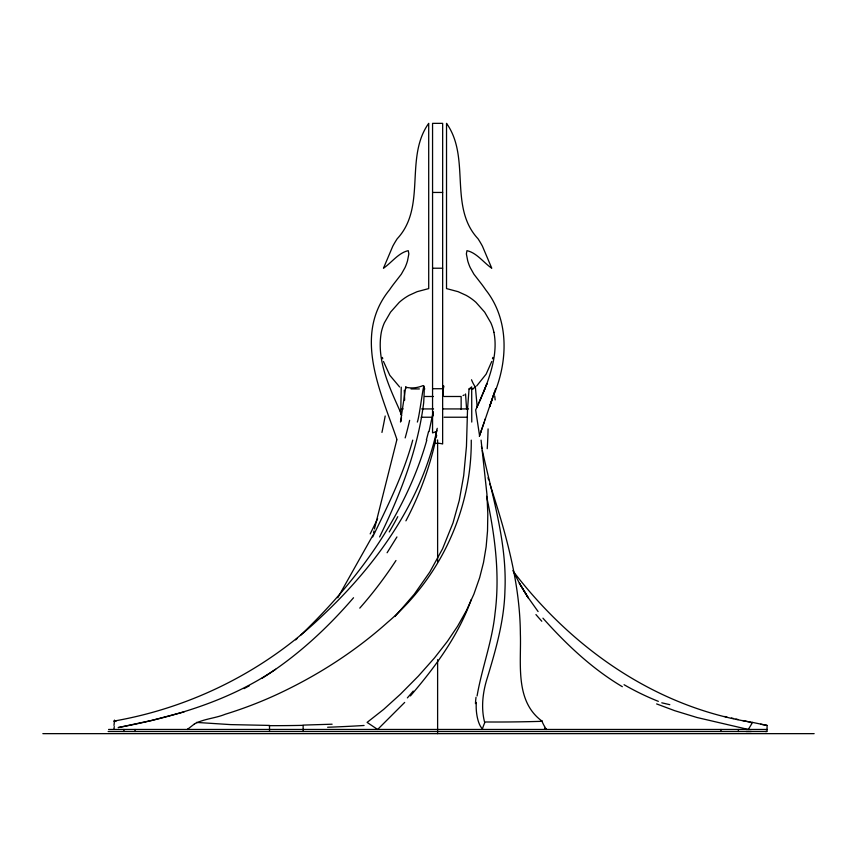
<?xml version="1.0" encoding="UTF-8"?>
<svg xmlns="http://www.w3.org/2000/svg" width="857" height="857" viewBox="0 0 857 857"><rect width="100%" height="100%" fill="white"/><g stroke="black" fill="none" stroke-linecap="round" stroke-linejoin="round"><path stroke-width="1.29" d="M471.757 422.062L471.693 386.85L469.058 388.939L467.547 408.928L466.454 446.411L463.691 475.656L459.256 500.456L453.021 522.877L442.555 548.834L429.807 572.037L414.306 594.19L394.927 616.537M400.69 414.252L401.247 387.171M471.264 440.123C471.779 509.594 440.594 577.232 387.739 622.214C355.451 651.116 318.643 674.823 279.478 693.292C261.921 701.562 243.784 708.535 225.252 714.256C215.268 718.37 203.527 718.798 194.25 724.101M476.353 702.429C475.539 710.624 477.456 724.047 482.416 728.868C483.069 726.779 483.851 724.722 484.741 722.719C480.82 708.118 482.684 692.017 487.483 677.298C496.01 649.049 504.237 620.297 504.934 590.591C507.151 542.835 492.443 496.696 482.352 450.611M417.327 422.062C420.198 414.659 426.047 358.869 423.69 402.704C417.798 449.754 400.315 494.564 379.608 536.943M443.39 388.596L442.63 396.437M401.665 415.752L399.908 410.792M442.78 386.1A44.414 44.168 4.5 0 0 443.637 385.993L442.63 395.848M401.483 417.563L401.13 421.173M443.423 388.253L443.647 386.078M433.064 414.917L433.214 413.802M114.27 726.554L113.97 728.879M436.524 431.51L434.874 443.465L436.127 443.326A17.976 17.086 0 0 1 442.64 443.969L442.662 123.354L432.56 123.354L432.56 432.892L436.524 431.51L436.802 430.289M477.081 695.938C481.88 668.117 492.218 641.443 495.046 613.226C500.134 574.136 494.81 534.618 486.583 496.342M432.849 416.213L433.16 414.392M433.096 412.453L433.203 411.853M400.476 422.062L405.779 386.85L406.507 387.91M433.128 412.26L429.025 431.585M436.684 435.302L436.299 437.113M372.699 536.943C387.889 505.619 403.647 474.007 412.731 440.123M373.556 532.936L374.006 530.933M396.77 440.123L374.455 528.93M437.241 428.307C421.912 501.795 376.234 565.084 322.393 615.712C265.488 670.463 192.568 707.175 114.849 720.919M435.645 440.123C429.421 468.211 419.352 495.421 405.918 520.852M492.496 358.783L492.818 357.433M426.807 440.123C405.286 515.946 356.78 581.464 300.443 635.412M493.911 332.28A48.71 48.71 0 0 0 490.857 322.832L484.676 312.152L475.978 302.35A53.413 53.413 0 0 0 466.133 295.333L458.077 291.669L446.518 288.595L446.529 123.354C471.007 157.688 448.34 206.965 478.035 238.771A103.858 103.858 0 0 1 482.437 246.195L491.757 268.22C483.637 262.713 476.738 252.783 466.969 250.662L466.369 253.918L467.708 260.807A50.295 50.295 0 0 0 470.204 267.598L473.932 274.219L481.441 283.913A134.945 134.945 0 0 1 485.715 289.848C509.626 320.025 507.976 362.05 493.311 395.966M495.635 388.724L485.019 419.844M491.757 361.461L486.144 374.123L476.631 386.014M494.585 392.056L489.593 406.818M479.342 436.374L480.081 434.178M481.045 431.328L479.566 435.688L475.667 410.01L478.795 403.047M480.156 433.953L485.437 418.655M492.454 398.526L489.647 406.657M480.788 432.089L484.312 421.869M471.254 599.514C458.399 635.69 435.206 667.046 410.396 695.938M486.251 385.361C492.379 368.553 497.499 350.234 493.911 332.28M751.407 722.869L750.464 722.172M485.33 387.685L483.723 391.628M480.466 399.255L486.937 383.604A361.279 361.279 0 0 1 482.727 394.006L478.41 403.926M480.756 398.601L479.342 401.815M477.081 406.871L477.949 404.954M373.095 534.939L337.787 597.747M765.472 725.129L767.026 725.408L752.575 722.408L748.322 729.457L697.052 717.523L674.716 710.689L656.633 703.918M396.93 536.943L387.096 552.754M353.523 597.747C326.903 628.674 296.49 656.676 261.846 678.39M404.675 702.429L377.637 729.457L367.096 722.408L383.615 709.425L400.455 694.181L418.28 676.184L434.435 657.994L447.429 641.347L457.627 626.178L466.358 610.709L473.878 594.19L479.652 577.693L483.519 562.471L486.133 546.862L487.526 530.933L487.804 513.75L486.937 494.285L481.066 440.123M295.611 639.879L297.229 638.401M473.493 388.425L475.356 386.85L477.113 406.068M194.111 724.208L187.34 729.457L188.283 729.221M275.611 669.263C228.658 701.155 173.393 717.159 118.17 727.582L151.335 720.523L184.062 711.921M249.441 685.696L244.041 688.642M463.048 395.57L464.28 394.938M432.56 414.852L433.096 414.724M332.109 724.208L303.132 725.097L303.132 731.503M432.56 192.45L442.64 192.45M432.56 268.22L442.64 268.22M432.56 388.724L442.64 388.724M411.028 388.939L419.373 388.939M423.529 388.939L424.858 388.939M442.533 388.939L443.358 388.939M469.058 388.939L470.011 388.939M471.35 388.939L473.278 388.939M424.729 396.491L433.331 396.491M444.087 396.491L461.141 396.491L461.141 409.453M401.922 408.928L403.176 408.928M421.665 408.928L433.546 408.928M442.587 408.928L468.522 408.928M421.216 417.23L431.114 417.23M444.108 417.23L467.483 417.23M108.56 729.457L767.026 729.457M108.143 731.503L766.565 731.503M765.44 731.503L767.079 731.503L767.079 725.418M746.019 731.503L751.268 731.503M42.85 733.646L814.15 733.646M196.392 722.408L230.576 724.604L269.516 725.418L269.516 731.503M765.269 725.086L760.673 724.208M749.339 721.948L742.612 720.523M752.575 722.408C655.873 707.218 572.497 648.62 513.772 572.037M735.874 719.044L738.123 719.548M731.396 718.037L733.635 718.541M724.658 716.463L726.907 716.998M622.332 686.693C592.048 668.749 566.273 644.303 542.942 618.176M544.549 728.3L546.434 729.457L544.484 726.554M541.742 720.919C514.618 700.769 521.367 663.189 520.37 633.901C520.06 582.439 505.587 532.529 489.861 483.948M399.619 386.957L389.806 375.302L383.465 361.461M538.1 611.555L528.276 597.747L519.417 583.274L512.914 570.548M399.908 410.803C388.917 386.228 376.394 359.822 381.311 332.28A48.71 48.71 0 0 1 384.365 322.832L390.546 312.152L399.244 302.35A53.413 53.413 0 0 1 409.089 295.333L417.145 291.669L428.714 288.595L428.704 123.354C404.215 157.688 426.882 206.965 397.198 238.771A103.868 103.868 0 0 0 392.785 246.195L383.465 268.22C391.585 262.713 398.484 252.783 408.253 250.662L408.853 253.918L407.514 260.807A50.295 50.295 0 0 1 405.018 267.598L401.301 274.219L393.781 283.913A134.945 134.945 0 0 0 389.507 289.848C352.495 335.323 380.926 391.928 396.973 439.62M487.997 477.735L488.619 479.802M382.404 357.433L382.725 358.783M481.43 446.411L481.891 448.511M477.167 406.679L477.253 407.407M466.583 408.928L465.544 393.941M404.654 400.187L404.268 390.192M738.391 729.457L738.391 731.503M720.973 729.457L720.973 731.503M437.616 439.93L437.616 561.731M437.616 659.654L437.616 733.646M135.042 729.457L135.042 731.503M123.954 729.457L123.954 731.503M475.346 386.775A45.432 7.884 81.2 0 1 471.521 379.769M364.086 725.483A323.293 62.443 -6.1 0 1 327.62 727.25M302.607 725.354A323.517 53.552 -5.5 0 1 268.894 725.654M413.235 691.085A298.075 23.846 -56.6 0 1 407.375 697.887M495.164 399.908A324.385 19.582 83.8 0 1 494.714 396.041M488.083 428.907A324.385 167.179 82.8 0 1 487.226 448.704M114.484 720.105A31.42 5.249 -89 0 1 113.981 725.429M115.941 721.455A323.078 21.8 -10.8 0 1 113.767 721.133M395.977 560.521A280.175 178.631 -62.4 0 1 359.769 608.127M397.777 516.664A260.657 172.9 -61.6 0 1 389.249 531.94M428.564 431.478A317.326 313.769 -43 0 1 426.347 439.995M423.176 385.543A45.325 34.28 -76.8 0 1 405.693 387.214M377.626 518.71A264.427 36.744 -66.1 0 1 370.181 533.9M409.635 420.348A324.385 288.552 -76.3 0 1 405.168 437.916M385.189 416.009A324.385 155.224 -82.9 0 1 381.943 432.431M661.775 702.815A323.293 2.26 12.7 0 1 669.81 704.679M658.347 701.358A308.391 249.141 -20.4 0 1 624.067 684.711M541.795 621.239A323.368 184.319 67 0 1 535.936 614.576M544.602 726.479A31.42 29.449 87.3 0 1 541.86 720.866M542.363 721.305A323.078 63.3 2.1 0 1 485.544 721.98M475.453 703.618A298.022 55.159 -56.1 0 1 476.021 697.298M528.148 597.747L519.417 583.274L528.148 597.747"/></g></svg>
